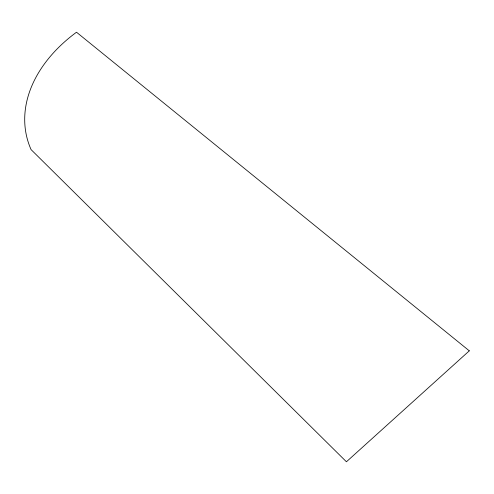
<?xml version="1.0" encoding="UTF-8"?>
<svg xmlns="http://www.w3.org/2000/svg" width="494" height="494" viewBox="0 0 494 494"><rect width="100%" height="100%" fill="white"/><g stroke="black" fill="none" stroke-linecap="round" stroke-linejoin="round"><path stroke-width="0.74" d="M469.3 350.833L346.424 461.779L31.079 149.608A148.466 104.364 -14 0 1 76.502 32.221L469.3 350.833"/></g></svg>
